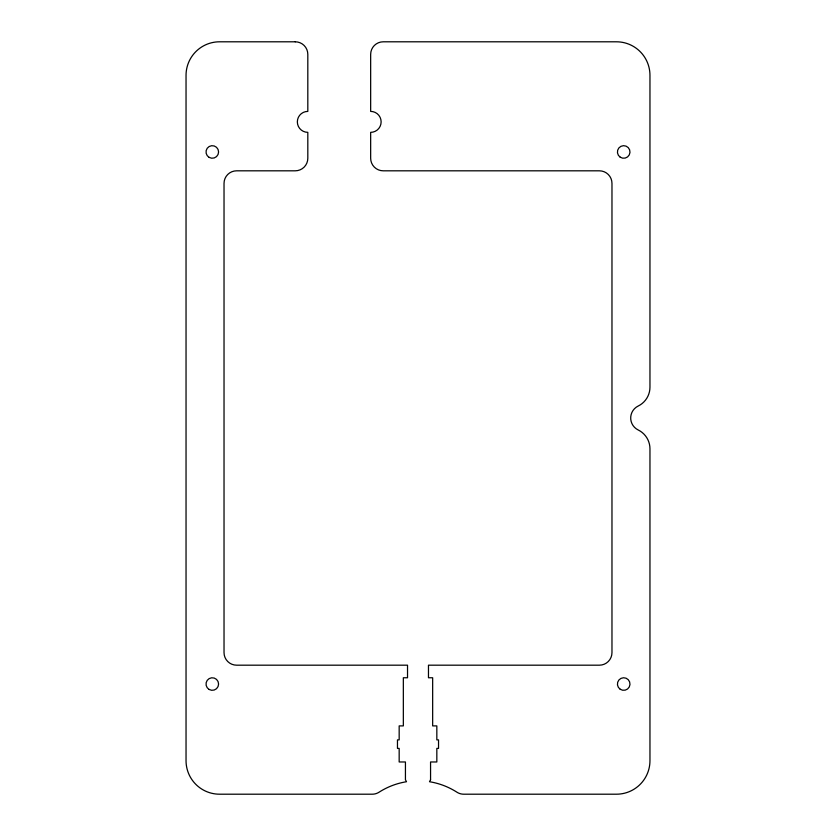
<?xml version="1.0" encoding="UTF-8"?>
<svg xmlns="http://www.w3.org/2000/svg" width="836" height="836" viewBox="0 0 836 836"><rect width="100%" height="100%" fill="white"/><g stroke="black" fill="none" stroke-linecap="round" stroke-linejoin="round"><path stroke-width="1.25" d="M430.561 779.737L429.495 781.723A72.209 72.209 0 0 1 456.947 792.214A12.571 12.571 0 0 0 463.74 794.2L616.445 794.2A33.513 33.513 0 0 0 649.959 760.687L649.959 448.796A20.952 20.952 0 0 0 638.182 429.965A13.303 13.303 0 0 1 638.182 406.035A20.952 20.952 0 0 0 649.959 387.204L649.959 75.313A33.513 33.513 0 0 0 616.445 41.8L383.222 41.8A12.571 12.571 0 0 0 370.661 54.371L370.661 111.397A10.471 10.471 0 0 1 381.132 121.878A10.471 10.471 0 0 1 370.661 132.349L370.661 158.244A12.571 12.571 0 0 0 383.222 170.816L599.402 170.816A12.571 12.571 0 0 1 611.973 183.387L611.973 652.613A12.571 12.571 0 0 1 599.402 665.184L428.471 665.184L428.471 677.756L432.661 677.756L432.661 725.899L436.831 725.899L436.831 739.881L438.534 739.881L438.534 748.398L436.831 748.398L436.831 761.972L430.561 761.972L430.561 779.737M295.244 41.8L219.554 41.8A33.513 33.513 0 0 0 186.041 75.313L186.041 760.687A33.513 33.513 0 0 0 219.554 794.2L372.26 794.2A12.571 12.571 0 0 0 379.042 792.214A72.209 72.209 0 0 1 406.505 781.723L405.439 779.737L405.439 761.972L399.169 761.972L399.169 748.398L397.466 748.398L397.466 739.881L399.169 739.881L399.169 725.899L403.339 725.899L403.339 677.756L407.529 677.756L407.529 665.184L236.598 665.184A12.571 12.571 0 0 1 224.027 652.613L224.027 183.387A12.571 12.571 0 0 1 236.598 170.816L295.244 170.816A12.571 12.571 0 0 0 307.815 158.244L307.815 132.349A10.471 10.471 0 0 1 297.344 121.878A10.471 10.471 0 0 1 307.815 111.397L307.815 54.371A12.571 12.571 0 0 0 295.244 41.8M209.157 157.398A6.28 6.28 0 0 0 218.583 151.964A6.28 6.28 0 0 0 209.157 146.519A6.28 6.28 0 0 0 209.157 157.398M209.157 689.481A6.28 6.28 0 0 0 218.583 684.036A6.28 6.28 0 0 0 209.157 678.602A6.28 6.28 0 0 0 209.157 689.481M620.187 157.168A6.28 6.28 0 0 0 629.978 152.413A6.28 6.28 0 0 0 620.96 146.31A6.28 6.28 0 0 0 620.187 157.168M620.187 689.24A6.28 6.28 0 0 0 629.978 684.485A6.28 6.28 0 0 0 620.96 678.383A6.28 6.28 0 0 0 620.187 689.24"/></g></svg>
